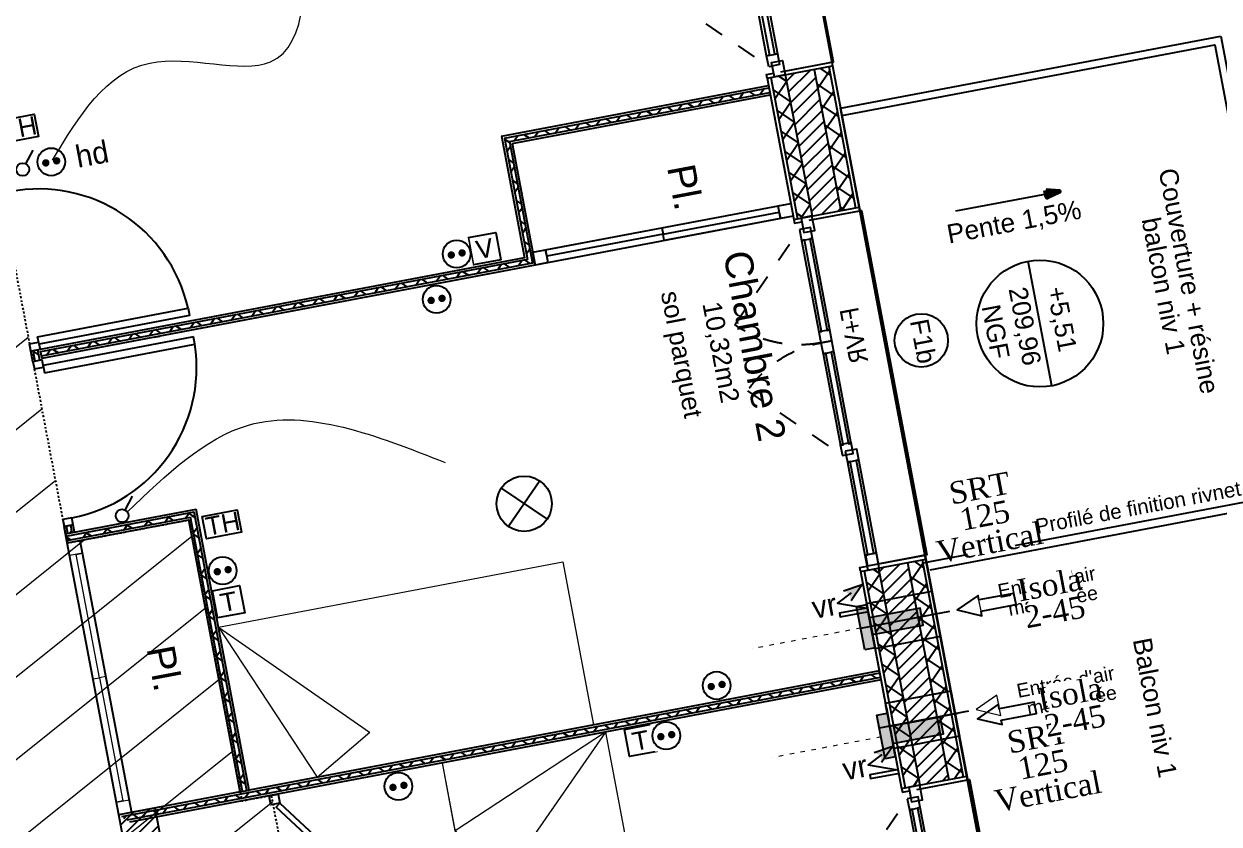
# Model space of a CAD drawing. Header units: centimetres. Extents: x 187368 to 251255, y -383447 to -322514.
# Drawn here: x 208735 to 215215, y -369770 to -365433 of the extents above; entities that cross this region are included whole.
import ezdxf

# ---------------------------------------------------------------- set-up
doc = ezdxf.new("R2010")
doc.units = ezdxf.units.CM
for name, pattern in [('ACAD_ISO03W100', [30, 12, -18]), ('prelem_vmc', [0.222222, 0.111111, -0.111111]), ('prlm_eu-4', [1.574803, 0.984252, -0.19685, 0.19685, -0.19685]), ('Style de ligne -1', [0.41664, 0.20828, -0.20836]), ('Style de ligne -2', [0.694425, 0.48607, -0.208355])]:
    doc.linetypes.add(name, pattern=pattern)
doc.layers.get('0').update_dxf_attribs({"color": 252})
for name, color, linetype in [('3-BAT C-Niveau 2', 252, 'Continuous'), ('prlm-MOD-PB', 123, 'Continuous'), ('prlm-VMC', 93, 'Continuous')]:
    doc.layers.add(name, color=color, linetype=linetype)
doc.layers.add('prlm-ELEC-CFA', color=1, linetype='Continuous', lineweight=25)
doc.layers.add('prlm-ELEC-CFO', color=1, linetype='Continuous', lineweight=25)
doc.layers.add('prlm-ZEROPLOT', color=254, linetype='Continuous', plot=False)
doc.styles.add('Arial', font='arial.ttf', dxfattribs={"height": 100})
doc.styles.add('Geneva', font='arial.ttf')
doc.styles.add('Helvetica', font='arial.ttf')
doc.styles.add('Lucida Grande', font='')
doc.styles.add('prlm-elec-cfo', font='comic.ttf', dxfattribs={"height": 12})
doc.styles.add('prlm-vmc', font='pala.ttf', dxfattribs={"height": 14})
doc.styles.get("Standard").update_dxf_attribs({"font": 'isocp.shx', "height": 100})
doc.styles.get('Lucida Grande').set_extended_font_data('Lucida Grande')
pattern_1 = [(325.723595, (66931.62, 115456.28), (45.054865, 66.106423), []), (55.723595, (66931.62, 115456.28), (66.106423, -45.054865), [])]
pattern_2 = [(45, (67117.507, 115456.283), (-31.2347524, 39.0434405), [])]
pattern_3 = [(325.723595, (66931.62, 115456.28), (45.054865, 66.106423), []), (55.723595, (66931.62, 115456.28), (66.106423, -45.054865), [])]

# ---------------------------------------------------------------- blocks, each defined once
blk = doc.blocks.new('Groupe-144-1')
at = {"linetype": 'Continuous'}
blk.add_circle((14666.93, -48260.49), 14.45, dxfattribs=at)
at = {"insert": (14670.63, -48248.08), "char_height": 10.087, "attachment_point": 1, "rotation": 280.72359, "line_spacing_factor": 0.834288, "style": 'Helvetica'}
blk.add_mtext('F1b', dxfattribs=at)
blk = doc.blocks.new('Groupe-181-1')
at = {"linetype": 'Continuous'}
blk.add_line((14685.64, -48190.34), (14741.65, -48179.74), dxfattribs=at)
at = {"linetype": 'Continuous', "lineweight": 100, "flags": 128}
blk.add_lwpolyline([(14734.41, -48179.23), (14741.65, -48179.74), (14735.13, -48182.92)], close=True, dxfattribs=at)
at = {"insert": (14716.24, -48191.15), "char_height": 10.217, "attachment_point": 2, "rotation": 10.72359, "line_spacing_factor": 0.834288, "style": 'Helvetica'}
blk.add_mtext('Pente 1,5%', dxfattribs=at)
blk = doc.blocks.new('Groupe-188-1')
at = {"linetype": 'Continuous'}
blk.add_line((14737.62, -48285.13), (14724.83, -48217.6), dxfattribs=at)
blk.add_circle((14731.23, -48251.37), 34.37, dxfattribs=at)
at = {"insert": (14728.11, -48251.85), "char_height": 10.069, "width": 91.6838, "attachment_point": 2, "rotation": 280.72359, "line_spacing_factor": 0.962448, "style": 'Arial'}
blk.add_mtext('209,96\\PNGF', dxfattribs=at)
at = {"insert": (14744.85, -48230.51), "char_height": 10.069, "attachment_point": 1, "rotation": 280.72359, "line_spacing_factor": 0.962448, "style": 'Arial'}
blk.add_mtext('+5,51', dxfattribs=at)
blk = doc.blocks.new('FENETRE TYPE 1')
at = {"linetype": 'Style de ligne -1', "ltscale": 50.8}
for p, q in [((48.17, 60.17), (4, 16)), ((84.68, 59.99), (128.67, 16))]:
    blk.add_line(p, q, dxfattribs=at)
at = {"linetype": 'Continuous'}
blk.add_line((0, 16), (0, 14), dxfattribs=at)
at = {"linetype": 'Continuous', "lineweight": 25, "flags": 128}
for points in [[(-2, 18), (0, 18), (0, 14)], [(192, 18), (190, 18), (190, 14)], [(0, 8), (0, -18), (-2, -18)], [(190, 7.7), (190, -18), (192, -18)]]:
    blk.add_lwpolyline(points, dxfattribs=at)
at = {"linetype": 'Continuous', "flags": 128}
for points in [[(-2, 14), (6, 14), (6, 8), (-2, 8)], [(4, 16), (10, 16), (10, 10), (4, 10)], [(10, 16), (60.46, 16), (60.46, 14.5), (10, 14.5)], [(60.46, 16), (66.46, 16), (66.46, 10), (60.46, 10)], [(66.46, 16), (72.46, 16), (72.46, 10), (66.46, 10)], [(72.46, 16), (123.05, 16), (123.05, 14.5), (72.46, 14.5)], [(122.67, 16), (128.67, 16), (128.67, 10), (122.67, 10)], [(126.67, 14), (132.67, 14), (132.67, 7.7), (126.67, 7.7)], [(132.67, 14), (184, 14), (184, 12.5), (132.67, 12.5)], [(184, 14), (192.25, 14), (192.25, 7.7), (184, 7.7)], [(184, 13.7), (190, 13.7), (190, 7.7), (184, 7.7)], [(10, 11.5), (60.46, 11.5), (60.46, 10), (10, 10)], [(72.46, 11.5), (123.05, 11.5), (123.05, 10), (72.46, 10)], [(132.67, 9.2), (184, 9.2), (184, 7.7), (132.67, 7.7)]]:
    blk.add_lwpolyline(points, close=True, dxfattribs=at)
blk.add_lwpolyline([(0, 10), (0, -19), (190, -19), (190, 10)], dxfattribs=at)
at = {"linetype": 'Style de ligne -1', "ltscale": 50.8}
for centre, radius, start, end in [((4, 16), 62.46, 360, 45), ((128.67, 16), 62.21, 136.63922, 180)]:
    blk.add_arc(centre, radius, start, end, dxfattribs=at)
at = {"insert": (50.38, 2.81), "char_height": 10.161, "attachment_point": 1, "line_spacing_factor": 0.978845, "style": 'Lucida Grande'}
blk.add_mtext('F+VR ', dxfattribs=at)
blk = doc.blocks.new('MTC 125-V01')
at = {"linetype": 'prlm_eu-4', "ltscale": 50.8}
for q in [(0, 25.57), (0, 19.68)]:
    blk.add_line((0, -23.6), q, dxfattribs=at)
at = {"linetype": 'Continuous', "lineweight": 18, "flags": 128}
blk.add_lwpolyline([(3.09, 42.18), (-3.09, 42.18), (-5.59, 42.18), (0, 29.68), (5.59, 42.18)], close=True, dxfattribs=at)
at = {"linetype": 'Continuous', "flags": 128}
blk.add_lwpolyline([(-12.5, 18.02), (12.5, 18.02), (12.5, -18), (-12.5, -18)], close=True, dxfattribs=at)
at = {"linetype": 'prelem_vmc', "ltscale": 50.8, "flags": 128}
blk.add_lwpolyline([(-12.5, 18.02), (12.5, 18.02), (12.5, -18), (-12.5, -18)], close=True, dxfattribs=at)
at = {"insert": (-9.53, 80.07), "char_height": 7.5654, "attachment_point": 2, "rotation": 90, "line_spacing_factor": 0.834288, "style": 'Helvetica'}
blk.add_mtext("Entrée d'air\\P maçonnée", dxfattribs=at)
blk = doc.blocks.new('Groupe-89-1')
at = {"linetype": 'Continuous', "lineweight": 18}
for p, q in [((14285.81, -48415.85), (14339.42, -48497.3)), ((14285.81, -48415.85), (14367.84, -48472.82)), ((14339.42, -48497.3), (14367.89, -48472.77)), ((14339.42, -48497.3), (14302.49, -48504.28))]:
    blk.add_line(p, q, dxfattribs=at)
at = {"linetype": 'Continuous', "lineweight": 18, "flags": 128}
blk.add_lwpolyline([(14472.49, -48380.49), (14489.24, -48468.92), (14302.55, -48504.27), (14285.81, -48415.85)], close=True, dxfattribs=at)
blk = doc.blocks.new('Groupe-90-1')
at = {"linetype": 'Continuous', "flags": 128}
blk.add_lwpolyline([(14231.81, -48517.67), (14203.9, -48370.29), (14210.78, -48368.99), (14238.69, -48516.37)], close=True, dxfattribs=at)
at = {"linetype": 'Continuous', "lineweight": 18, "flags": 128}
for points in [[(14205.21, -48377.17), (14203.9, -48370.29), (14210.78, -48368.99), (14212.08, -48375.86)], [(14221.3, -48443.33), (14208.64, -48376.52), (14212.08, -48375.86), (14224.74, -48442.68)], [(14230.51, -48510.79), (14217.86, -48443.98), (14221.3, -48443.33), (14233.95, -48510.14)], [(14231.81, -48517.67), (14230.51, -48510.79), (14237.39, -48509.49), (14238.69, -48516.37)]]:
    blk.add_lwpolyline(points, close=True, dxfattribs=at)
blk = doc.blocks.new('Groupe-92-1')
at = {"linetype": 'Continuous', "lineweight": 18}
for p, q in [((14495.68, -48472.79), (14414.23, -48526.4)), ((14495.68, -48472.79), (14438.71, -48554.82)), ((14414.23, -48526.4), (14407.25, -48489.47)), ((14414.23, -48526.4), (14438.76, -48554.87))]:
    blk.add_line(p, q, dxfattribs=at)
at = {"linetype": 'Continuous', "lineweight": 18, "flags": 128}
blk.add_lwpolyline([(14531.04, -48659.47), (14442.61, -48676.22), (14407.26, -48489.53), (14495.68, -48472.79)], close=True, dxfattribs=at)
blk = doc.blocks.new('Groupe-93-1')
at = {"linetype": 'Continuous', "flags": 128}
for points in [[(14318.23, -48506.39), (14319.16, -48511.31), (14314.24, -48512.24), (14313.31, -48507.32)], [(14319.16, -48511.31), (14348.47, -48538.68), (14346.45, -48540.85), (14317.13, -48513.48)], [(14330.48, -48583.99), (14347.76, -48547.8), (14350.44, -48549.08), (14333.16, -48585.27)], [(14329.18, -48591.12), (14328.25, -48586.2), (14333.16, -48585.27), (14334.09, -48590.19)]]:
    blk.add_lwpolyline(points, close=True, dxfattribs=at)
at = {"linetype": 'Style de ligne -2', "ltscale": 50.8}
for centre, start, end in [((14315.08, -48489.81), 278.52483, 303.84808), ((14337.24, -48606.78), 77.59911, 102.92236)]:
    blk.add_arc(centre, 59.53, start, end, dxfattribs=at)
blk = doc.blocks.new('Sol parquet')
at = {"insert": (0, -0.78), "char_height": 10.0872, "attachment_point": 2, "line_spacing_factor": 0.834288, "style": 'Helvetica'}
blk.add_mtext('sol parquet', dxfattribs=at)
blk = doc.blocks.new('Groupe-106-1')
at = {"linetype": 'Continuous', "flags": 128}
for points in [[(14456.35, -48212.76), (14596.15, -48186.29), (14597.45, -48193.17), (14457.65, -48219.64)], [(14526.9, -48202.96), (14589.92, -48191.03), (14590.57, -48194.47), (14527.55, -48206.4)], [(14589.27, -48187.59), (14596.15, -48186.29), (14597.45, -48193.17), (14590.57, -48194.47)], [(14463.23, -48211.46), (14526.25, -48199.53), (14526.9, -48202.96), (14463.88, -48214.9)], [(14456.35, -48212.76), (14463.23, -48211.46), (14464.53, -48218.34), (14457.65, -48219.64)]]:
    blk.add_lwpolyline(points, close=True, dxfattribs=at)
blk = doc.blocks.new('xi.EA-Ma')
at = {"layer": 'prlm-MOD-PB'}
blk.add_hatch(color=0, dxfattribs=at).paths.add_polyline_path([(-4.65, 0), (-4.65, -28), (4.65, -28), (4.65, 0)])
at = {"layer": 'prlm-VMC', "linetype": 'ByBlock'}
blk.add_hatch(color=0, dxfattribs=at).paths.add_polyline_path([(-12, 5.6), (12, 5.6), (12, 0), (-12, 0)])
at = {"layer": 'prlm-MOD-PB', "color": 0, "linetype": 'ByBlock', "lineweight": -2, "flags": 128}
blk.add_lwpolyline([(-4.65, 0), (-4.65, -28), (4.65, -28), (4.65, 0)], close=True, dxfattribs=at)
at = {"layer": 'prlm-VMC', "color": 0, "linetype": 'ByBlock', "flags": 128}
for points in [[(-12, 5.6), (12, 5.6), (12, 0), (-12, 0)], [(-3.09, -60.19), (-3.09, -79.51), (3.09, -79.51), (3.09, -60.19), (5.59, -60.19), (0, -47.69), (-5.59, -60.19)]]:
    blk.add_lwpolyline(points, close=True, dxfattribs=at)
at = {"layer": 'prlm-ZEROPLOT', "color": 250, "linetype": 'ACAD_ISO03W100', "lineweight": 0, "ltscale": 0.2}
blk.add_lwpolyline([(0, 5.6), (0, 65.6)], dxfattribs=at)
blk = doc.blocks.new('xi.VR')
at = {"layer": 'prlm-ELEC-CFO', "lineweight": 5}
blk.add_hatch(color=0, dxfattribs=at).paths.add_polyline_path([(-3, 6), (-0.1, 3.7), (0, 0), (7.5, 7.5)])
at = {"layer": 'prlm-ELEC-CFO', "color": 0}
for points in [[(-3, 6), (7.5, 7.5), (0, 0)], [(0.95, 4.23), (-7.5, 0), (7.5, -5.5), (-7.5, -5.5), (-7.5, -7.5), (7.5, -7.5)]]:
    blk.add_lwpolyline(points, dxfattribs=at)
blk = doc.blocks.new('xi.TEL')
at = {"layer": 'prlm-ELEC-CFA', "color": 0, "linetype": 'ByBlock', "lineweight": -2, "flags": 128}
blk.add_lwpolyline([(-7.5, 7.5), (7.5, 7.5), (7.5, -7.5), (-7.5, -7.5)], close=True, dxfattribs=at)
at = {"layer": 'prlm-ELEC-CFA', "color": 0, "linetype": 'ByBlock', "insert": (0, 0), "char_height": 10, "width": 11.36, "attachment_point": 5}
blk.add_mtext('{\\fVerdana|b0|i0|c0|p34;T}', dxfattribs=at)
blk = doc.blocks.new('xi.PC')
at = {"color": 0, "lineweight": 5}
blk.add_wipeout([(-7.5, -7.5), (7.5, -7.5), (7.5, 7.5), (-7.5, 7.5)], dxfattribs=at).dxf.layer = 'prlm-ELEC-CFO'
at = {"layer": 'prlm-ELEC-CFO', "color": 0, "linetype": 'ByBlock', "lineweight": 5, "const_width": 2}
for points in [[(-4, 0, 1), (-2, 0, 1)], [(2, 0, 1), (4, 0, 1)]]:
    blk.add_lwpolyline(points, format="xyb", close=True, dxfattribs=at)
at = {"layer": 'prlm-ELEC-CFO', "color": 0, "linetype": 'ByBlock', "lineweight": -2}
blk.add_circle((0, 0), 7.5, dxfattribs=at)
blk = doc.blocks.new('xi.SA')
at = {"layer": 'prlm-ELEC-CFO', "color": 0}
blk.add_lwpolyline([(0.2, -1.28), (5.5, 5.28)], dxfattribs=at)
blk.add_circle((-2, -4), 3.5, dxfattribs=at)
blk = doc.blocks.new('xi.PTCE')
at = {"layer": 'prlm-ELEC-CFO', "color": 0}
for points in [[(-10.61, 10.61), (10.61, -10.61)], [(10.61, 10.61), (-10.61, -10.61)]]:
    blk.add_lwpolyline(points, dxfattribs=at)
at = {"layer": 'prlm-ELEC-CFO', "color": 0, "linetype": 'ByBlock'}
blk.add_circle((0, 0), 15, dxfattribs=at)
blk = doc.blocks.new('xi.TV')
at = {"layer": 'prlm-ELEC-CFA', "color": 0, "linetype": 'ByBlock', "lineweight": -2, "flags": 128}
blk.add_lwpolyline([(-7.5, 7.5), (7.5, 7.5), (7.5, -7.5), (-7.5, -7.5)], close=True, dxfattribs=at)
at = {"layer": 'prlm-ELEC-CFA', "color": 0, "linetype": 'ByBlock', "insert": (0, 0), "char_height": 10, "width": 11.36, "attachment_point": 5}
blk.add_mtext('{\\fVerdana|b0|i0|c0|p34;V}', dxfattribs=at)
blk = doc.blocks.new('xi.PCHD')
at = {"color": 0, "lineweight": 5}
blk.add_wipeout([(-7.5, -7.5), (7.5, -7.5), (7.5, 7.5), (-7.5, 7.5)], dxfattribs=at).dxf.layer = 'prlm-ELEC-CFO'
at = {"layer": 'prlm-ELEC-CFO', "color": 0, "linetype": 'ByBlock', "lineweight": 5, "const_width": 2}
for points in [[(-4, 0, 1), (-2, 0, 1)], [(2, 0, 1), (4, 0, 1)]]:
    blk.add_lwpolyline(points, format="xyb", close=True, dxfattribs=at)
at = {"layer": 'prlm-ELEC-CFO', "color": 0, "linetype": 'ByBlock', "lineweight": -2}
blk.add_circle((0, 0), 7.5, dxfattribs=at)

msp = doc.modelspace()

# ---------------------------------------------------------------- hatches: boundary and pattern name
at = {"linetype": 'Continuous'}
h = msp.add_hatch(dxfattribs=at)
h.set_pattern_fill('02_ISOLANT', color=256, scale=10, angle=10.72359, style=0, pattern_type=2)
h.set_pattern_definition([(55.723595, (66931.62, 115456.28), (-66.106423, 45.054865), []), (145.723595, (66931.62, 115456.28), (45.054865, 66.106423), [])])
h.paths.add_polyline_path([(211340.2, -366052.3), (211368.3, -366071.5), (212779.6, -365804.2), (212775.1, -365780.6)])
h = msp.add_hatch(dxfattribs=at)
h.set_pattern_fill('02_ISOLANT', color=256, scale=10, angle=-79.27641, style=0, pattern_type=2)
h.set_pattern_definition([(325.723595, (66931.62, 115456.28), (45.054865, 66.106423), []), (55.723595, (66931.62, 115456.28), (66.106423, -45.054865), [])])
h.paths.add_polyline_path([(211368.3, -366071.5), (211340.2, -366052.3), (211464.9, -366710.7), (211492.9, -366729.8)])
h = msp.add_hatch(dxfattribs=at)
h.set_pattern_fill('02_ISOLANT', color=256, scale=10, angle=-169.27641, style=0, pattern_type=2)
h.set_pattern_definition([(235.723595, (66931.62, 115456.28), (66.106423, -45.054865), []), (325.723595, (66931.62, 115456.28), (-45.054865, -66.106423), [])])
h.paths.add_polyline_path([(211492.9, -366729.8), (211464.9, -366710.7), (208825.3, -367210.5), (208829.8, -367234.1)])
h = msp.add_hatch(dxfattribs=at)
h.set_pattern_fill('02_ISOLANT', color=256, scale=10, angle=100.72517, style=0, pattern_type=2)
h.set_pattern_definition([(145.725171, (66931.62, 115456.28), (-45.053046, -66.107662), []), (235.725171, (66931.62, 115456.28), (-66.107662, 45.053046), [])])
h.paths.add_polyline_path([(208797.3, -367261.7), (208820.9, -367257.2), (208810.1, -367200.2), (208786.5, -367204.6)])
h = msp.add_hatch(dxfattribs=at)
h.set_pattern_fill('02_ISOLANT', color=256, scale=10, angle=10.72359, style=0, pattern_type=2)
h.set_pattern_definition([(55.723595, (66931.62, 115456.28), (-66.106423, 45.054865), []), (145.723595, (66931.62, 115456.28), (45.054865, 66.106423), [])])
h.paths.add_polyline_path([(208963.8, -368210.2), (208968.2, -368233.8), (209639.3, -368106.7), (209658.4, -368078.7)])
h = msp.add_hatch(dxfattribs=at)
h.set_pattern_fill('02_ISOLANT', color=256, scale=10, angle=100.72359, style=0, pattern_type=2)
h.set_pattern_definition([(145.723595, (66931.62, 115456.28), (-45.054865, -66.106423), []), (235.723595, (66931.62, 115456.28), (-66.106423, 45.054865), [])])
h.paths.add_polyline_path([(209920.8, -369593.3), (209944.4, -369588.9), (209658.4, -368078.7), (209639.3, -368106.7)])
h = msp.add_hatch(dxfattribs=at)
h.set_pattern_fill('02_ISOLANT', color=256, scale=10, angle=100.72517, style=0, pattern_type=2)
h.set_pattern_definition([(145.725171, (66931.62, 115456.28), (-45.053046, -66.107662), []), (235.725171, (66931.62, 115456.28), (-66.107662, 45.053046), [])])
h.paths.add_polyline_path([(208974.1, -368195.1), (208997.7, -368190.6), (208990.3, -368151.3), (208966.7, -368155.8)])
h = msp.add_hatch(dxfattribs=at)
h.set_pattern_fill('02_ISOLANT', color=256, scale=10, angle=-169.27641, style=0, pattern_type=2)
h.set_pattern_definition([(235.723595, (66931.62, 115456.28), (66.106423, -45.054865), []), (325.723595, (66931.62, 115456.28), (-45.054865, -66.106423), [])])
h.paths.add_polyline_path([(213380.2, -368975.8), (213375.8, -368952.3), (209265, -369730.8), (209293, -369749.9)])
h = msp.add_hatch(dxfattribs=at)
h.set_pattern_fill('MURS MACONNERIE-2', color=256, scale=10, style=0, pattern_type=2)
h.set_pattern_definition(pattern_2)
h.paths.add_polyline_path([(209427, -370656.6), (209623.6, -370619.4), (209446.3, -369683.2), (209249.8, -369720.4)])
at = {"layer": '3-BAT C-Niveau 2', "linetype": 'Continuous'}
h = msp.add_hatch(dxfattribs=at)
h.set_pattern_fill('02_ISOLANT', color=256, scale=10, angle=-79.27641, style=0, pattern_type=2)
h.set_pattern_definition(pattern_3)
h.paths.add_polyline_path([(213099.2, -365664.7), (213020.6, -365679.6), (213165.5, -366444.6), (213244.1, -366429.7)])
h = msp.add_hatch(dxfattribs=at)
h.set_pattern_fill('02_ISOLANT', color=256, scale=10, angle=-79.27641, style=0, pattern_type=2)
h.set_pattern_definition(pattern_3)
h.paths.add_polyline_path([(212863.4, -365709.3), (212784.8, -365724.2), (212929.7, -366489.3), (213008.3, -366474.4)])
h = msp.add_hatch(dxfattribs=at)
h.set_pattern_fill('MURS MACONNERIE-2', color=256, scale=10, style=0, pattern_type=2)
h.set_pattern_definition(pattern_2)
h.paths.add_polyline_path([(213020.6, -365679.6), (212863.4, -365709.3), (213008.3, -366474.4), (213165.5, -366444.6)])
at = {"layer": '3-BAT C-Niveau 2', "linetype": 'Continuous', "lineweight": 18}
h = msp.add_hatch(dxfattribs=at)
h.set_pattern_fill('BA 13', color=256, scale=10, style=0, pattern_type=2)
h.set_pattern_definition([(218.65981, (66931.62, 115456.3), (-199.24783, 287.75041), [])])
h.paths.add_polyline_path([(209552.1, -371316.9), (209743.8, -372329.3), (207860.1, -372686.1), (207959.7, -373212.2), (207319.7, -373333.4), (207206.1, -372733.7), (207207.2, -372733.5), (206861.1, -370906), (208217.1, -370649.2), (207800, -368447.4), (207357.8, -368531.1), (207367.1, -368580.2), (207757, -368506.4), (208005.7, -369801.7), (206629.7, -370062.3), (206083.9, -367180), (207506.7, -366910.5), (207370.5, -366191.4), (208538.9, -365970.1), (208960.7, -368197.6), (208961.4, -368197.5), (208970.7, -368247), (209628.9, -368121.9), (209917.3, -369644.7), (210076, -369614.5), (210235.7, -370452.6), (209951.7, -370506.7), (209951.7, -370506.4), (209614.1, -370570.3), (209623.7, -370619.3), (210085.3, -370531.9), (210210.4, -371192.3)])
at = {"layer": '3-BAT C-Niveau 2', "linetype": 'Continuous'}
h = msp.add_hatch(dxfattribs=at)
h.set_pattern_fill('02_ISOLANT', color=256, scale=10, angle=-79.27641, style=0, pattern_type=2)
h.set_pattern_definition(pattern_1)
h.paths.add_polyline_path([(213369.7, -368382.9), (213291.1, -368397.8), (213514, -369574.4), (213592.6, -369559.5)])
h = msp.add_hatch(dxfattribs=at)
h.set_pattern_fill('MURS MACONNERIE-2', color=256, scale=10, style=0, pattern_type=2)
h.set_pattern_definition(pattern_2)
h.paths.add_polyline_path([(213526.9, -368353.2), (213369.7, -368382.9), (213592.6, -369559.5), (213749.8, -369529.8)])
h = msp.add_hatch(dxfattribs=at)
h.set_pattern_fill('02_ISOLANT', color=256, scale=10, angle=-79.27641, style=0, pattern_type=2)
h.set_pattern_definition(pattern_1)
h.paths.add_polyline_path([(213605.6, -368338.3), (213526.9, -368353.2), (213749.8, -369529.8), (213828.4, -369514.9)])

# ---------------------------------------------------------------- linework, layer by layer
at = {"linetype": 'Continuous'}
for p, q in [((211325, -366042), (212772.7, -365767.8)), ((211340.2, -366052.3), (212775.1, -365780.6)), ((211340.2, -366052.3), (212775.1, -365780.6)), ((211368.3, -366071.5), (212779.6, -365804.2)), ((211368.3, -366071.5), (212779.6, -365804.2)), ((211340.2, -366052.3), (211464.9, -366710.7)), ((211340.2, -366052.3), (211464.9, -366710.7)), ((211368.3, -366071.5), (211492.9, -366729.8)), ((211368.3, -366071.5), (211492.9, -366729.8)), ((211383.5, -366081.8), (211508.1, -366740.1)), ((211464.9, -366710.7), (208825.3, -367210.5)), ((211464.9, -366710.7), (208825.3, -367210.5)), ((211492.9, -366729.8), (208829.8, -367234.1)), ((211492.9, -366729.8), (208829.8, -367234.1)), ((211508.1, -366740.1), (208832.2, -367246.9)), ((211508.1, -366740.1), (210915.5, -366852.4)), ((209654.8, -367129.8), (208839.3, -367284.2)), ((209662.2, -367169.1), (209654.8, -367129.8)), ((208784.6, -367264.1), (208773.8, -367207.1)), ((208797.3, -367261.7), (208786.5, -367204.6)), ((208797.3, -367261.7), (208786.5, -367204.6)), ((208820.9, -367257.2), (208810.1, -367200.2)), ((208820.9, -367257.2), (208810.1, -367200.2)), ((208846.7, -367323.6), (209662.2, -367169.1)), ((208833.7, -367254.8), (208784.5, -367264.1)), ((208784.5, -367264.1), (208792, -367303.4)), ((208841.1, -367294.1), (208833.7, -367254.8)), ((208839.3, -367284.2), (208846.7, -367323.6)), ((208792, -367303.4), (208841.1, -367294.1)), ((208961.4, -368197.5), (209668.7, -368063.5)), ((208995.6, -368109.6), (208946.5, -368118.9)), ((208946.5, -368118.9), (208953.9, -368158.2)), ((208963.8, -368210.2), (209658.4, -368078.7)), ((208963.8, -368210.2), (209658.4, -368078.7)), ((208968.2, -368233.8), (209639.3, -368106.7)), ((208968.2, -368233.8), (209639.3, -368106.7)), ((209003, -368148.9), (208995.6, -368109.6)), ((209908, -369595.8), (209628.9, -368121.9)), ((209920.8, -369593.3), (209639.3, -368106.7)), ((209920.8, -369593.3), (209639.3, -368106.7)), ((209944.4, -369588.9), (209658.4, -368078.7)), ((209944.4, -369588.9), (209658.4, -368078.7)), ((208953.9, -368158.2), (209003, -368148.9)), ((208961.3, -368197.5), (208953.9, -368158.2)), ((208974.1, -368195.1), (208966.7, -368155.8)), ((208974.1, -368195.1), (208966.7, -368155.8)), ((208997.7, -368190.6), (208990.3, -368151.3)), ((208997.7, -368190.6), (208990.3, -368151.3)), ((213375.8, -368952.3), (209265, -369730.8)), ((213375.8, -368952.3), (209265, -369730.8)), ((213380.2, -368975.8), (209293, -369749.9)), ((213380.2, -368975.8), (209293, -369749.9)), ((213382.7, -368988.6), (209308.2, -369760.2)), ((209446.3, -369683.2), (209249.8, -369720.4)), ((209623.6, -370619.4), (209446.3, -369683.2)), ((209623.6, -370619.4), (209446.3, -369683.2)), ((209427, -370656.6), (209249.8, -369720.4))]:
    msp.add_line(p, q, dxfattribs=at)
at = {"linetype": 'Continuous', "lineweight": 25}
for p, q in [((211325, -366042), (212772.7, -365767.8)), ((211383.5, -366081.8), (212782, -365817)), ((211325, -366042), (211449.7, -366700.3)), ((211383.5, -366081.8), (211508.1, -366740.1)), ((211449.7, -366700.3), (208822.9, -367197.8)), ((211508.1, -366740.1), (209490.5, -367122.2)), ((209424.3, -367134.8), (208832.2, -367246.9)), ((209441.4, -367131.5), (209473.4, -367125.5)), ((208822.9, -367197.7), (208773.8, -367207.1)), ((208784.6, -367264.1), (208773.8, -367207.1)), ((208822.9, -367197.8), (208822.9, -367197.7)), ((208824.4, -367205.7), (208832.2, -367246.9)), ((208833.7, -367254.8), (208784.6, -367264.1)), ((209170.1, -368157.9), (209668.7, -368063.5)), ((209957.2, -369586.5), (209668.7, -368063.5)), ((208970.7, -368246.6), (209628.9, -368121.9)), ((209908, -369595.8), (209628.9, -368121.9)), ((209003, -368148.9), (208953.9, -368158.2)), ((208961.3, -368197.5), (208953.9, -368158.2)), ((208961.4, -368197.5), (209121, -368167.3)), ((209010.5, -368188.2), (209003, -368148.9)), ((208970.7, -368246.6), (208961.4, -368197.5)), ((213373.4, -368939.5), (209957.2, -369586.5)), ((213382.7, -368988.6), (209308.2, -369760.2)), ((209908, -369595.8), (209249.8, -369720.4)), ((209908, -369595.8), (209957.2, -369586.5)), ((209908, -369595.8), (209957.2, -369586.5)), ((209908, -369595.8), (209957.2, -369586.5))]:
    msp.add_line(p, q, dxfattribs=at)
at = {"linetype": 'Continuous', "lineweight": 18}
msp.add_line((209427, -370656.6), (209249.8, -369720.4), dxfattribs=at)
at = {"linetype": 'Continuous', "flags": 128}
for points in [[(208809.9, -367129), (209625.4, -366974.5), (209632.8, -367013.8), (208817.3, -367168.3)], [(208815.4, -367158.4), (208822.9, -367197.7), (208773.7, -367207.1), (208766.3, -367167.8)]]:
    msp.add_lwpolyline(points, close=True, dxfattribs=at)
at = {"linetype": 'Continuous'}
for centre, start, end in [((208815.4, -367158.4), 12.79486, 100.72517), ((208841.1, -367294.1), 280.72517, 8.65548)]:
    msp.add_arc(centre, 830.5, start, end, dxfattribs=at)
at = {"layer": '3-BAT C-Niveau 2', "linetype": 'Continuous', "lineweight": 25}
for p, q in [((212765.2, -365727.9), (213118.9, -365661)), ((213118.9, -365661), (213263.8, -366426)), ((212765.2, -365727.9), (212862.6, -366242.4)), ((212863.4, -365709.3), (213008.3, -366474.4)), ((213020.6, -365679.6), (213165.5, -366444.6)), ((212871.9, -366291.5), (212910, -366493)), ((212910, -366493), (213263.8, -366426)), ((213271.5, -368401.6), (213625.2, -368334.6)), ((213369.7, -368382.9), (213592.6, -369559.5)), ((213526.9, -368353.2), (213749.8, -369529.8)), ((213625.2, -368334.6), (213848, -369511.2)), ((213271.5, -368401.6), (213402.2, -369091.8)), ((213411.5, -369140.9), (213424.5, -369209.7)), ((213433.8, -369258.8), (213494.3, -369578.1)), ((213494.3, -369578.1), (213848, -369511.2))]:
    msp.add_line(p, q, dxfattribs=at)
at = {"layer": '3-BAT C-Niveau 2', "linetype": 'Continuous'}
for p, q in [((213099.2, -365664.7), (213244.1, -366429.7)), ((213118.9, -365661), (213263.8, -366426)), ((212765.2, -365727.9), (212910, -366493)), ((212784.8, -365724.2), (212929.7, -366489.3)), ((213020.6, -365679.6), (213165.5, -366444.6)), ((215699.9, -368004.6), (213646.5, -368393.5)), ((213526.9, -368353.2), (213749.8, -369529.8)), ((213605.6, -368338.3), (213828.4, -369514.9)), ((213625.2, -368334.6), (213848, -369511.2)), ((213271.5, -368401.6), (213494.3, -369578.1)), ((213291.1, -368397.8), (213514, -369574.4))]:
    msp.add_line(p, q, dxfattribs=at)
at = {"layer": '3-BAT C-Niveau 2', "linetype": 'Continuous', "flags": 128}
msp.add_lwpolyline([(215225.4, -365499.2), (216034.8, -369773.2), (213971.5, -370164), (213162.1, -365889.9)], close=True, dxfattribs=at)
msp.add_lwpolyline([(213169.7, -365929.3), (215192.6, -365546.2), (215651.4, -367968.7), (213609.3, -368355.4)], dxfattribs=at)
at = {"layer": '3-BAT C-Niveau 2', "linetype": 'Style de ligne -1', "ltscale": 50.8, "flags": 128}
msp.add_lwpolyline([(209552.1, -371316.9), (209743.8, -372329.3), (207860.1, -372686.1), (207959.7, -373212.2), (207319.7, -373333.4), (207206.1, -372733.7), (207207.2, -372733.5), (206861.1, -370906), (208217.1, -370649.2), (207800, -368447.4), (207357.8, -368531.1), (207367.1, -368580.2), (207757, -368506.4), (208005.7, -369801.7), (206629.7, -370062.3), (206083.9, -367180), (207506.7, -366910.5), (207370.5, -366191.4), (208538.9, -365970.1), (208960.7, -368197.6), (208961.4, -368197.5), (208970.7, -368247), (209628.9, -368121.9), (209917.3, -369644.7), (210076, -369614.5), (210235.7, -370452.6), (209951.7, -370506.7), (209951.7, -370506.4), (209614.1, -370570.3), (209623.7, -370619.3), (210085.3, -370531.9), (210210.4, -371192.3)], close=True, dxfattribs=at)
at = {"layer": 'prlm-ELEC-CFO'}
msp.add_lwpolyline([(209702.6, -368103), (209892.5, -368067), (209915.5, -368188.6), (209725.6, -368224.6)], close=True, dxfattribs=at)
at = {"layer": 'prlm-ELEC-CFO', "lineweight": 13}
for points in [[(209296.4, -368078.6), (209953.5, -367607.9), (211018.7, -367810.4)], [(209233.7, -370212.3), (208740.9, -369951.2), (208608, -369656.9)]]:
    msp.add_spline(points, degree=3, dxfattribs=at)

# ---------------------------------------------------------------- block references
at = {"xscale": 10, "yscale": 10, "zscale": 10}
for name in ['Groupe-106-1', 'Groupe-90-1', 'Groupe-89-1', 'Groupe-92-1', 'Groupe-93-1']:
    msp.add_blockref(name, (66931.6, 115456.3), dxfattribs=at)
at = {"xscale": 10, "yscale": 10, "zscale": 10, "rotation": 280.7235947438887}
msp.add_blockref('Sol parquet', (212359.9, -367213.1), dxfattribs=at)
at = {"layer": '3-BAT C-Niveau 2', "yscale": 10, "zscale": 10}
for name, p, xscale, rotation in [('FENETRE TYPE 1', (212938.3, -365674.8), 10, 100.7235947438885), ('FENETRE TYPE 1', (213090.6, -366479.1), -10, 100.7235947438884), ('MTC 125-V01', (213504.4, -368664.2), 10, 280.7235947438887), ('MTC 125-V01', (213606.8, -369205), 10, 280.7235947438887), ('FENETRE TYPE 1', (213674.9, -369564.3), -10, 100.7235947438884)]:
    msp.add_blockref(name, p, dxfattribs=dict(at, xscale=xscale, rotation=rotation))
at = {"layer": '3-BAT C-Niveau 2', "xscale": 10, "yscale": 10, "zscale": 10}
for name in ['Groupe-181-1', 'Groupe-188-1', 'Groupe-144-1']:
    msp.add_blockref(name, (66931.6, 115456.3), dxfattribs=at)
at = {"layer": 'prlm-ELEC-CFA', "xscale": 10, "yscale": 10, "zscale": 10, "rotation": 10.72360141139323}
for name, p in [('xi.TV', (211233.6, -366651.4)), ('xi.TEL', (209845.2, -368565.2)), ('xi.TEL', (212079, -369317.3))]:
    msp.add_blockref(name, p, dxfattribs=at)
at = {"layer": 'prlm-ELEC-CFO', "xscale": 10, "yscale": 10, "zscale": 10, "rotation": 10.72360141139323}
for name, p in [('xi.PTCE', (211447.8, -368034)), ('xi.SA', (209280.2, -368056))]:
    msp.add_blockref(name, p, dxfattribs=at)
at = {"layer": 'prlm-VMC', "xscale": 10, "yscale": 10, "zscale": 10, "rotation": 100.7235947437482}
msp.add_blockref('xi.EA-Ma', (213327.6, -368698), dxfattribs=at)

# ---------------------------------------------------------------- texts
at = {"attachment_point": 2, "rotation": 280.72359, "line_spacing_factor": 0.834288, "style": 'Helvetica'}
for s, insert, char_height in [('Pl.\\P', (212393.5, -366303.4), 151.31), ('Chambre 2\\P{\\H0.6752x;10,32m2}\\P', (212772.4, -367163.8), 151.309), ('Pl.\\P', (209571.3, -368911.5), 151.31)]:
    msp.add_mtext(s, dxfattribs=dict(at, insert=insert, char_height=char_height))
at = {"layer": '3-BAT C-Niveau 2', "attachment_point": 2}
for s, insert, char_height, width, rotation, line_spacing_factor, style in [('Couverture + résine balcon niv 1', (215101.8, -366817.2), 100.872, 1268.213, 280.72359, 0.834288, 'Helvetica'), ('Profilé de finition rivnet ', (214769.5, -368014.3), 79.926, 1935.292, 10.65374, 1.060906, 'Geneva'), ('Balcon niv 1', (214917.8, -369129.7), 100.872, 1131.949, 280.72359, 0.834288, 'Helvetica')]:
    msp.add_mtext(s, dxfattribs=dict(at, insert=insert, char_height=char_height, width=width, rotation=rotation, line_spacing_factor=line_spacing_factor, style=style))
at = {"layer": 'prlm-ELEC-CFO', "lineweight": 30, "style": 'Arial'}
for p in [(208629.7, -366064.2), (209731.4, -368208.6)]:
    msp.add_text('TH', height=100, rotation=10.7236, dxfattribs=at).set_placement(p)

# ---------------------------------------------------------------- next in the draw order: texts
at = {"layer": 'prlm-VMC', "char_height": 120, "width": 236.74, "attachment_point": 2, "rotation": 10.7236, "line_spacing_factor": 0.75, "style": 'prlm-vmc', "bg_fill": 3, "box_fill_scale": 1.1, "bg_fill_color": 256, "bg_fill_transparency": 0}
for insert in [(213905.6, -367890.1), (214220.9, -369239.9)]:
    msp.add_mtext('SRT 125\\PVertical', dxfattribs=dict(at, insert=insert))

# ---------------------------------------------------------------- next in the draw order: block references
at = {"layer": 'prlm-VMC', "xscale": 10, "yscale": 10, "zscale": 10, "rotation": 100.7235947437482}
msp.add_blockref('xi.EA-Ma', (213437.6, -369287.9), dxfattribs=at)

# ---------------------------------------------------------------- next in the draw order: texts
at = {"layer": 'prlm-VMC', "linetype": 'ByBlock', "lineweight": -2, "insert": (214284.9, -368413.7), "char_height": 120, "width": 236.74, "attachment_point": 2, "rotation": 10.7236, "line_spacing_factor": 0.75, "style": 'prlm-vmc', "bg_fill": 3, "box_fill_scale": 1.1, "bg_fill_color": 256, "bg_fill_transparency": 0}
msp.add_mtext('Isola\\P2-45', dxfattribs=at)

# ---------------------------------------------------------------- next in the draw order: texts
at = {"layer": 'prlm-VMC', "linetype": 'ByBlock', "lineweight": -2, "insert": (214394.9, -369003.5), "char_height": 120, "width": 236.74, "attachment_point": 2, "rotation": 10.7236, "line_spacing_factor": 0.75, "style": 'prlm-vmc', "bg_fill": 3, "box_fill_scale": 1.1, "bg_fill_color": 256, "bg_fill_transparency": 0}
msp.add_mtext('Isola\\P2-45', dxfattribs=at)

# ---------------------------------------------------------------- next in the draw order: linework, layer by layer
at = {"layer": 'prlm-ZEROPLOT'}
msp.add_lwpolyline([(191077.7, -335262.5), (199828.6, -333605.3), (200423.4, -336745.9), (207392.9, -335424.9), (215009.4, -375643), (207669.7, -377033), (207331.9, -375275.1), (198955.6, -376861.4)], close=True, dxfattribs=at)

# ---------------------------------------------------------------- next in the draw order: block references
at = {"layer": 'prlm-ELEC-CFO', "xscale": 10, "yscale": 10, "zscale": 10, "rotation": 10.72360141139323}
for p in [(211081.9, -366680.2), (210972.9, -366926.5), (209813.3, -368396.8), (212491.3, -369019.2), (212218.2, -369290.9), (210766, -369565.9)]:
    msp.add_blockref('xi.PC', p, dxfattribs=at)

# ---------------------------------------------------------------- next in the draw order: texts
at = {"layer": 'prlm-ELEC-CFO', "lineweight": 20, "char_height": 120, "attachment_point": 5, "rotation": 10.7236, "line_spacing_factor": 0.8, "style": 'prlm-elec-cfo', "bg_fill": 3, "box_fill_scale": 1.1, "bg_fill_color": 256, "bg_fill_transparency": 0}
for s, insert in [('hd', (209105, -366139.1)), ('vr', (213075.4, -368587.2)), ('vr', (213241.3, -369463.1))]:
    msp.add_mtext(s, dxfattribs=dict(at, insert=insert))

# ---------------------------------------------------------------- next in the draw order: block references
at = {"layer": 'prlm-ELEC-CFO', "xscale": 10, "yscale": 10, "zscale": 10, "rotation": 10.72360141139323}
for name, p in [('xi.PCHD', (208883.6, -366181)), ('xi.VR', (213220, -368559.9)), ('xi.VR', (213385.9, -369435.7))]:
    msp.add_blockref(name, p, dxfattribs=at)

# ---------------------------------------------------------------- next in the draw order: linework, layer by layer
at = {"layer": 'prlm-ELEC-CFO'}
msp.add_lwpolyline([(208600.9, -365958.6), (208790.8, -365922.7), (208813.9, -366044.3), (208624, -366080.3)], close=True, dxfattribs=at)
at = {"layer": 'prlm-ELEC-CFO', "lineweight": 13}
msp.add_spline([(208891, -366171.6), (209418.9, -365645.2), (210071.6, -365639.2), (210255.2, -364792.8)], degree=3, dxfattribs=at)

# ---------------------------------------------------------------- next in the draw order: block references
at = {"layer": 'prlm-ELEC-CFO', "xscale": 10, "yscale": 10, "zscale": 10, "rotation": 10.72360141139323}
msp.add_blockref('xi.SA', (208741.4, -366179.2), dxfattribs=at)

doc.saveas('drawing.dxf')
